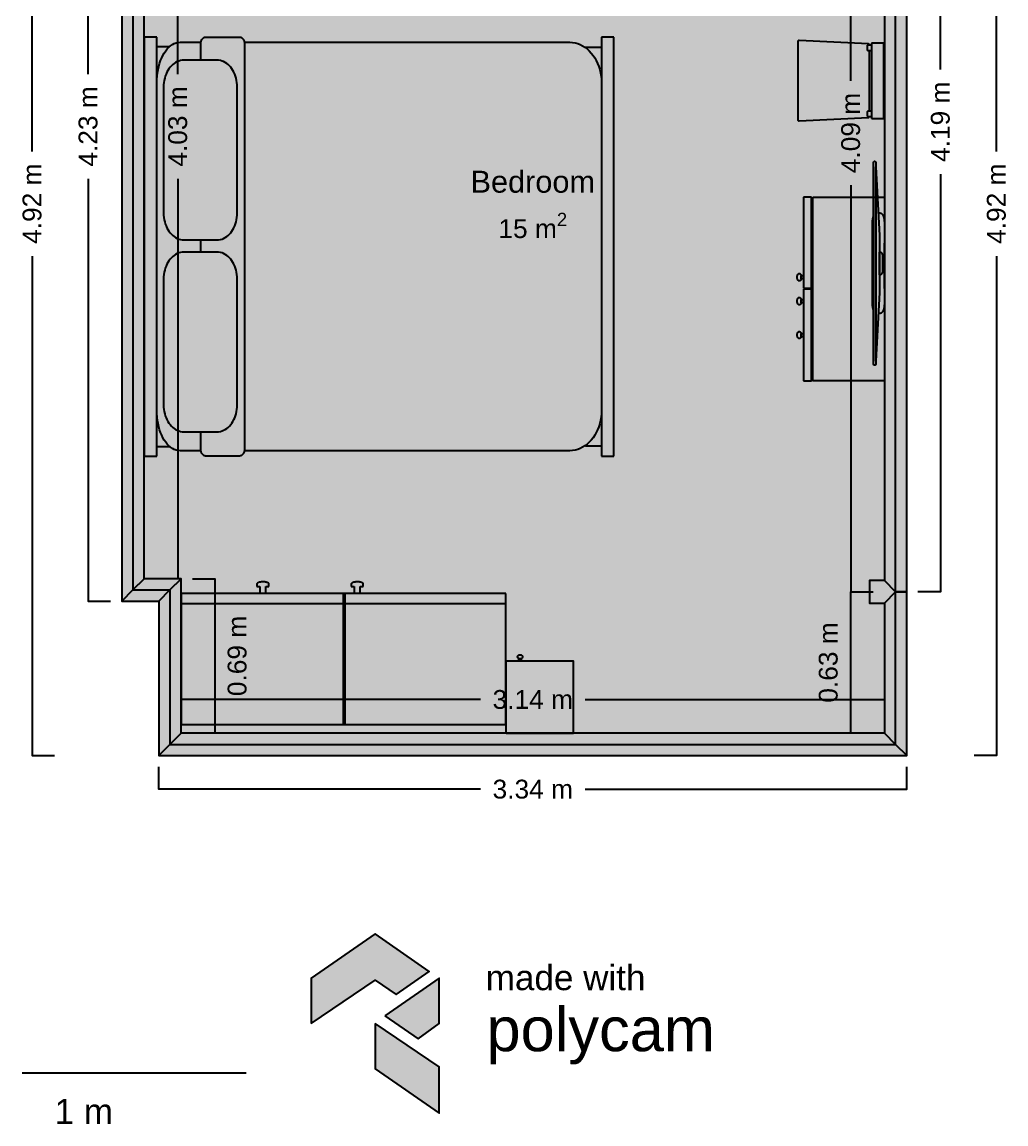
# Model space of a CAD drawing. Header units: metres. Extents: x -2.24 to 2.16, y -4.11 to 3.84.
# Drawn here: x -2.237 to 2.153, y -4.107 to 0.808 of the extents above; entities that cross this region are included whole.
import ezdxf

# ---------------------------------------------------------------- set-up
doc = ezdxf.new("R2010")
doc.units = ezdxf.units.M
doc.header["$MEASUREMENT"] = 0
for name, color, linetype in [('Poly-Appliances', 45, 'Continuous'), ('Poly-DimensionsExterior', 255, 'Continuous'), ('Poly-DimensionsInterior', 250, 'Continuous'), ('Poly-Fixtures', 45, 'Continuous'), ('Poly-Furniture', 45, 'Continuous'), ('Poly-Logo', 255, 'Continuous'), ('Poly-RoomAreas', 250, 'Continuous'), ('Poly-RoomLabels', 250, 'Continuous'), ('Poly-RoomsHatch', 161, 'Continuous'), ('Poly-Walls', 8, 'Continuous'), ('Poly-WallsHatch', 8, 'Continuous'), ('Scalebar', 255, 'Continuous')]:
    doc.layers.add(name, color=color, linetype=linetype)
doc.styles.get("Standard").update_dxf_attribs({"font": 'arial.ttf'})

msp = doc.modelspace()

# ---------------------------------------------------------------- hatches: boundary and pattern name
at = {"layer": 'Poly-Logo'}
h = msp.add_hatch(color=255, dxfattribs=at)
h.dxf.hatch_style = 1
h.paths.add_polyline_path([(-0.947693, -3.658977), (-0.947693, -3.658977), (-0.661979, -3.464875), (-0.568846, -3.529218), (-0.420464, -3.426269), (-0.661979, -3.258977), (-0.947693, -3.456296)])
h = msp.add_hatch(color=255, dxfattribs=at)
h.dxf.hatch_style = 1
h.paths.add_polyline_path([(-0.618306, -3.62466), (-0.469924, -3.727609), (-0.376265, -3.658977), (-0.376265, -3.456296)])
h = msp.add_hatch(color=255, dxfattribs=at)
h.dxf.hatch_style = 1
h.paths.add_polyline_path([(-0.661979, -3.658977), (-0.661979, -3.860585), (-0.376265, -4.058977), (-0.376265, -3.852006)])
at = {"layer": 'Poly-RoomsHatch'}
h = msp.add_hatch(color=161, dxfattribs=at)
h.dxf.hatch_style = 1
h.paths.add_polyline_path([(-1.742447, 2.409847), (-1.742447, -1.724916), (-1.577356, -1.724916), (-1.577356, -2.413977), (1.660155, -2.413977), (1.660155, -1.733229), (1.660155, 2.409847)])
at = {"layer": 'Poly-WallsHatch'}
h = msp.add_hatch(color=8, dxfattribs=at)
h.dxf.hatch_style = 1
h.paths.add_polyline_path([(-1.742447, -1.724916), (-1.692447, -1.674916), (-1.692447, 2.359847), (-1.742447, 2.409847), (-1.792447, 2.459847), (-1.792447, -1.774916)])
h = msp.add_hatch(color=8, dxfattribs=at)
h.dxf.hatch_style = 1
h.paths.add_polyline_path([(1.660155, 2.409847), (1.610155, 2.359847), (1.610155, -1.683229), (1.660155, -1.733229), (1.710155, -1.733229), (1.710155, 2.459847)])
h = msp.add_hatch(color=8, dxfattribs=at)
h.dxf.hatch_style = 1
h.paths.add_polyline_path([(-1.577356, -1.724916), (-1.527356, -1.674916), (-1.692447, -1.674916), (-1.742447, -1.724916), (-1.792447, -1.774916), (-1.627356, -1.774916)])
h = msp.add_hatch(color=8, dxfattribs=at)
h.dxf.hatch_style = 1
h.paths.add_polyline_path([(-1.577356, -2.413977), (-1.527356, -2.363977), (-1.527356, -1.674916), (-1.577356, -1.724916), (-1.627356, -1.774916), (-1.627356, -2.463977)])
h = msp.add_hatch(color=8, dxfattribs=at)
h.dxf.hatch_style = 1
h.paths.add_polyline_path([(1.660155, -1.733229), (1.610155, -1.683229), (1.543286, -1.683229), (1.543286, -1.733229), (1.543286, -1.783229), (1.610155, -1.783229)])
h = msp.add_hatch(color=8, dxfattribs=at)
h.dxf.hatch_style = 1
h.paths.add_polyline_path([(1.660155, -1.733229), (1.610155, -1.783229), (1.610155, -2.363977), (1.660155, -2.413977), (1.710155, -2.463977), (1.710155, -1.733229)])
h = msp.add_hatch(color=8, dxfattribs=at)
h.dxf.hatch_style = 1
h.paths.add_polyline_path([(1.660155, -2.413977), (1.610155, -2.363977), (-1.527356, -2.363977), (-1.577356, -2.413977), (-1.627356, -2.463977), (1.710155, -2.463977)])

# ---------------------------------------------------------------- linework, layer by layer
at = {"layer": 'Poly-Appliances', "color": 45}
for points in [[(1.561176, 0.177159), (1.561194, 0.17801), (1.561246, 0.178842), (1.561332, 0.179651), (1.561449, 0.180435), (1.561596, 0.18119), (1.561772, 0.181914), (1.561975, 0.182603), (1.562203, 0.183254), (1.562456, 0.183864), (1.562732, 0.184431), (1.563029, 0.184951), (1.563346, 0.185421), (1.563681, 0.185838), (1.564033, 0.1862), (1.564401, 0.186502), (1.564782, 0.186743), (1.565176, 0.186919), (1.565581, 0.187026), (1.565995, 0.187063)], [(1.561176, -0.712961), (1.561176, 0.177159)], [(1.565995, 0.187063), (1.56772, 0.187063)], [(1.56772, 0.187063), (1.568135, 0.187026), (1.568539, 0.186919), (1.568933, 0.186743), (1.569314, 0.186502), (1.569682, 0.1862), (1.570034, 0.185838), (1.570369, 0.185421), (1.570686, 0.184951), (1.570983, 0.184431), (1.571259, 0.183864), (1.571512, 0.183254), (1.571741, 0.182603), (1.571944, 0.181914), (1.57212, 0.18119), (1.572267, 0.180435), (1.572384, 0.179651), (1.572469, 0.178842), (1.572522, 0.17801), (1.572539, 0.177159)], [(1.572539, 0.177159), (1.572539, -0.712961)], [(1.572539, 0.177159), (1.572539, 0.177159)], [(1.57254, -0.704622), (1.57254, 0.162351)], [(1.57254, 0.162351), (1.588371, -0.14353)], [(1.583189, -0.043408), (1.590779, -0.043408)], [(1.590779, -0.043408), (1.592442, -0.043554), (1.594066, -0.043982), (1.595645, -0.044681), (1.597173, -0.04564), (1.598644, -0.046846), (1.600053, -0.048287), (1.601394, -0.049951), (1.602661, -0.051827), (1.603847, -0.053903), (1.604949, -0.056166), (1.605959, -0.058606), (1.606872, -0.061209), (1.607682, -0.063964), (1.608383, -0.06686), (1.60897, -0.069884), (1.609436, -0.073024), (1.609776, -0.076269), (1.609985, -0.079606), (1.610055, -0.083024)], [(1.557589, -0.083024), (1.557599, -0.081734), (1.557629, -0.080455), (1.557679, -0.079186), (1.557747, -0.077928), (1.557835, -0.076683), (1.557941, -0.07545), (1.558066, -0.074231), (1.558209, -0.073026), (1.558369, -0.071836), (1.558547, -0.07066), (1.558742, -0.069501), (1.558954, -0.068359), (1.559182, -0.067233), (1.559426, -0.066126), (1.559687, -0.065037), (1.559963, -0.063967), (1.560254, -0.062917), (1.56056, -0.061887), (1.560881, -0.060879)], [(1.557589, -0.451659), (1.557589, -0.083024)], [(1.610055, -0.083024), (1.610055, -0.451659)], [(1.588371, -0.14353), (1.588371, -0.398741)], [(1.588369, -0.319269), (1.588369, -0.217949)], [(1.588369, -0.217949), (1.59209, -0.217949)], [(1.59209, -0.217949), (1.592921, -0.218022), (1.593733, -0.218236), (1.594522, -0.218585), (1.595286, -0.219064), (1.596021, -0.219667), (1.596726, -0.220387), (1.597396, -0.22122), (1.59803, -0.222157), (1.598623, -0.223195), (1.599174, -0.224327), (1.599679, -0.225546), (1.600136, -0.226848), (1.600541, -0.228226), (1.600891, -0.229673), (1.601185, -0.231186), (1.601418, -0.232756), (1.601588, -0.234379), (1.601693, -0.236048), (1.601728, -0.237758)], [(1.605873, -0.232945), (1.601724, -0.232945)], [(1.601724, -0.232945), (1.601724, -0.30463)], [(1.601728, -0.237758), (1.601728, -0.299461)], [(1.605873, -0.30463), (1.605873, -0.232945)], [(1.59209, -0.319269), (1.588369, -0.319269)], [(1.601728, -0.299461), (1.601693, -0.301171), (1.601588, -0.30284), (1.601418, -0.304463), (1.601185, -0.306033), (1.600891, -0.307545), (1.600541, -0.308993), (1.600136, -0.310371), (1.599679, -0.311673), (1.599174, -0.312892), (1.598623, -0.314024), (1.59803, -0.315061), (1.597396, -0.315999), (1.596726, -0.316831), (1.596021, -0.317551), (1.595286, -0.318154), (1.594522, -0.318633), (1.593733, -0.318983), (1.592921, -0.319197), (1.59209, -0.319269)], [(1.59209, -0.319269), (1.59209, -0.319269)], [(1.601724, -0.30463), (1.605873, -0.30463)], [(1.605873, -0.30463), (1.605873, -0.30463)], [(1.588371, -0.398741), (1.57254, -0.704622)], [(1.561175, -0.474676), (1.560826, -0.47364), (1.560494, -0.47258), (1.560177, -0.471498), (1.559877, -0.470393), (1.559594, -0.469267), (1.559327, -0.46812), (1.559079, -0.466954), (1.558848, -0.465768), (1.558635, -0.464564), (1.558441, -0.463341), (1.558266, -0.462102), (1.55811, -0.460847), (1.557974, -0.459575), (1.557858, -0.458289), (1.557762, -0.456989), (1.557687, -0.455675), (1.557633, -0.454348), (1.5576, -0.453009), (1.557589, -0.451659)], [(1.590779, -0.491275), (1.583584, -0.491275)], [(1.610055, -0.451659), (1.609985, -0.455077), (1.609776, -0.458414), (1.609436, -0.461659), (1.60897, -0.464799), (1.608383, -0.467823), (1.607682, -0.470719), (1.606872, -0.473474), (1.605959, -0.476077), (1.604949, -0.478517), (1.603847, -0.48078), (1.602661, -0.482856), (1.601394, -0.484732), (1.600053, -0.486397), (1.598644, -0.487838), (1.597173, -0.489043), (1.595645, -0.490002), (1.594066, -0.490701), (1.592442, -0.49113), (1.590779, -0.491275)], [(1.565995, -0.722869), (1.565581, -0.722832), (1.565176, -0.722725), (1.564782, -0.722549), (1.564401, -0.722308), (1.564033, -0.722006), (1.563681, -0.721644), (1.563346, -0.721226), (1.563029, -0.720756), (1.562732, -0.720236), (1.562456, -0.719669), (1.562203, -0.719058), (1.561975, -0.718406), (1.561772, -0.717717), (1.561596, -0.716993), (1.561449, -0.716238), (1.561332, -0.715454), (1.561246, -0.714644), (1.561194, -0.713812), (1.561176, -0.712961)], [(1.56772, -0.722869), (1.565995, -0.722869)], [(1.572539, -0.712961), (1.572522, -0.713812), (1.572469, -0.714644), (1.572384, -0.715454), (1.572267, -0.716238), (1.57212, -0.716993), (1.571944, -0.717717), (1.571741, -0.718406), (1.571512, -0.719058), (1.571259, -0.719669), (1.570983, -0.720236), (1.570686, -0.720756), (1.570369, -0.721226), (1.570034, -0.721644), (1.569682, -0.722006), (1.569314, -0.722308), (1.568933, -0.722549), (1.568539, -0.722725), (1.568135, -0.722832), (1.56772, -0.722869)], [(1.57254, -0.704622), (1.57254, -0.704622)]]:
    msp.add_lwpolyline(points, dxfattribs=at)
at = {"layer": 'Poly-DimensionsExterior', "color": 255}
for points in [[(-2.192447, 0.231209), (-2.192447, 2.459847), (-2.092447, 2.459847)], [(-1.942447, 0.575739), (-1.942447, 2.459847), (-1.842447, 2.459847)], [(1.860155, 0.596583), (1.860155, 2.459847), (1.760155, 2.459847)], [(2.110155, 0.231209), (2.110155, 2.459847), (2.010155, 2.459847)], [(-1.942447, 0.109192), (-1.942447, -1.774916), (-1.842447, -1.774916)], [(1.860155, 0.130035), (1.860155, -1.733229), (1.760155, -1.733229)], [(-2.192447, -0.235339), (-2.192447, -2.463977), (-2.092447, -2.463977)], [(2.110155, -0.235339), (2.110155, -2.463977), (2.010155, -2.463977)], [(-0.191874, -2.613977), (-1.627356, -2.613977), (-1.627356, -2.513977)], [(0.274674, -2.613977), (1.710155, -2.613977), (1.710155, -2.513977)]]:
    msp.add_lwpolyline(points, dxfattribs=at)
at = {"layer": 'Poly-DimensionsInterior', "color": 250}
for points in [[(-1.542447, 0.575739), (-1.542447, 2.359847), (-1.642447, 2.359847)], [(1.460155, 0.546583), (1.460155, 2.359847), (1.560155, 2.359847)], [(-1.542447, 0.109192), (-1.542447, -1.674916), (-1.642447, -1.674916)], [(1.460155, 0.080035), (1.460155, -1.733229), (1.560155, -1.733229)], [(-1.477356, -1.674916), (-1.377356, -1.674916), (-1.377356, -2.363977), (-1.477356, -2.363977)], [(1.560155, -2.363977), (1.460155, -2.363977), (1.460155, -1.733229), (1.560155, -1.733229)], [(-0.191874, -2.213977), (-1.527356, -2.213977), (-1.527356, -2.313977)], [(0.274674, -2.213977), (1.610155, -2.213977), (1.610155, -2.313977)]]:
    msp.add_lwpolyline(points, dxfattribs=at)
at = {"layer": 'Poly-Fixtures', "color": 45}
for points in [[(1.249633, 0.027016), (1.249633, -0.379401)], [(1.284925, 0.027016), (1.249633, 0.027016)], [(1.249633, 0.027016), (1.249633, 0.027016)], [(1.284914, 0.024056), (1.291393, 0.024056)], [(1.284925, -0.379401), (1.284925, 0.027016)], [(1.291371, -0.380478), (1.291393, 0.027025)], [(1.291393, 0.027025), (1.610055, 0.027025)], [(1.291393, 0.027025), (1.291393, 0.027025)], [(1.610055, 0.027025), (1.610034, -0.380478)], [(1.221015, -0.329963), (1.221051, -0.328539), (1.221155, -0.327149), (1.221327, -0.325798), (1.221561, -0.32449), (1.221856, -0.323231), (1.222208, -0.322025), (1.222615, -0.320878), (1.223074, -0.319794), (1.223581, -0.318778), (1.224135, -0.317835), (1.224731, -0.31697), (1.225367, -0.316189), (1.22604, -0.315496), (1.226747, -0.314895), (1.227485, -0.314393), (1.228252, -0.313994), (1.229043, -0.313703), (1.229857, -0.313524), (1.230691, -0.313464)], [(1.230691, -0.346461), (1.229856, -0.346401), (1.229041, -0.346222), (1.228248, -0.345931), (1.227481, -0.345532), (1.226742, -0.34503), (1.226035, -0.344429), (1.225362, -0.343736), (1.224726, -0.342955), (1.22413, -0.34209), (1.223578, -0.341148), (1.223071, -0.340132), (1.222613, -0.339047), (1.222206, -0.3379), (1.221854, -0.336694), (1.22156, -0.335435), (1.221326, -0.334127), (1.221155, -0.332776), (1.221051, -0.331386), (1.221015, -0.329963)], [(1.230691, -0.313464), (1.230691, -0.313464)], [(1.230691, -0.313464), (1.231284, -0.313494), (1.231867, -0.313585), (1.23244, -0.313734), (1.233002, -0.313939), (1.233552, -0.314199), (1.234088, -0.314512), (1.234609, -0.314876), (1.235115, -0.315289), (1.235604, -0.31575), (1.236076, -0.316257), (1.236528, -0.316808), (1.236961, -0.317401), (1.237373, -0.318035), (1.237762, -0.318708), (1.238129, -0.319418), (1.238471, -0.320163), (1.238788, -0.320941), (1.239078, -0.321751), (1.239341, -0.322591)], [(1.239212, -0.337767), (1.238941, -0.33857), (1.238646, -0.339344), (1.238326, -0.340087), (1.237982, -0.340798), (1.237617, -0.341474), (1.23723, -0.342115), (1.236822, -0.342719), (1.236396, -0.343284), (1.23595, -0.343808), (1.235487, -0.34429), (1.235008, -0.344729), (1.234513, -0.345121), (1.234003, -0.345467), (1.23348, -0.345764), (1.232943, -0.346011), (1.232396, -0.346205), (1.231837, -0.346346), (1.231268, -0.346432), (1.230691, -0.346461)], [(1.239341, -0.322591), (1.239433, -0.322943), (1.239504, -0.3233), (1.239554, -0.323661), (1.239586, -0.324027), (1.239601, -0.324397), (1.239603, -0.324771), (1.239592, -0.325149), (1.239571, -0.325531), (1.239541, -0.325917), (1.239505, -0.326307), (1.239464, -0.3267), (1.239421, -0.327097), (1.239377, -0.327497), (1.239335, -0.327901), (1.239296, -0.328307), (1.239262, -0.328717), (1.239235, -0.329129), (1.239218, -0.329545), (1.239212, -0.329963)], [(1.239212, -0.329963), (1.239218, -0.330407), (1.239234, -0.330849), (1.239258, -0.331287), (1.239289, -0.331722), (1.239324, -0.332154), (1.239362, -0.332583), (1.239401, -0.333007), (1.239438, -0.333428), (1.239472, -0.333845), (1.239501, -0.334258), (1.239523, -0.334667), (1.239535, -0.335071), (1.239537, -0.335471), (1.239526, -0.335866), (1.239501, -0.336256), (1.239458, -0.336642), (1.239397, -0.337022), (1.239316, -0.337397), (1.239212, -0.337767)], [(1.239222, -0.329963), (1.239229, -0.329546), (1.239246, -0.329132), (1.239273, -0.32872), (1.239306, -0.328312), (1.239345, -0.327906), (1.239388, -0.327503), (1.239432, -0.327103), (1.239475, -0.326707), (1.239515, -0.326313), (1.239552, -0.325924), (1.239581, -0.325537), (1.239603, -0.325155), (1.239613, -0.324776), (1.239612, -0.324402), (1.239596, -0.324031), (1.239564, -0.323665), (1.239514, -0.323302), (1.239444, -0.322945), (1.239352, -0.322591)], [(1.239222, -0.337767), (1.239326, -0.337397), (1.239408, -0.337022), (1.239469, -0.336641), (1.239511, -0.336255), (1.239537, -0.335865), (1.239548, -0.335469), (1.239546, -0.335069), (1.239533, -0.334664), (1.239511, -0.334255), (1.239482, -0.333842), (1.239448, -0.333425), (1.239411, -0.333004), (1.239373, -0.332579), (1.239335, -0.332151), (1.239299, -0.331719), (1.239269, -0.331284), (1.239244, -0.330847), (1.239228, -0.330406), (1.239222, -0.329963)], [(1.249633, -0.337767), (1.239222, -0.337767)], [(1.239352, -0.322591), (1.249633, -0.322591)], [(1.239352, -0.322591), (1.239352, -0.322591)], [(1.249633, -0.322591), (1.249633, -0.337767)], [(1.249633, -0.379401), (1.284925, -0.379401)], [(1.249633, -0.383022), (1.249633, -0.792)], [(1.284925, -0.383022), (1.249633, -0.383022)], [(1.249633, -0.383022), (1.249633, -0.383022)], [(1.284914, -0.376855), (1.291393, -0.376855)], [(1.284914, -0.386008), (1.291393, -0.386008)], [(1.284925, -0.792), (1.284925, -0.383022)], [(1.291393, -0.380478), (1.291371, -0.380478)], [(1.291393, -0.792), (1.291393, -0.380478)], [(1.610034, -0.380478), (1.610055, -0.380478)], [(1.610055, -0.380478), (1.610055, -0.792)], [(1.221015, -0.436752), (1.221051, -0.435329), (1.221155, -0.433939), (1.221327, -0.432588), (1.221561, -0.43128), (1.221856, -0.430021), (1.222208, -0.428815), (1.222615, -0.427667), (1.223074, -0.426583), (1.223581, -0.425567), (1.224135, -0.424624), (1.224731, -0.42376), (1.225367, -0.422978), (1.22604, -0.422285), (1.226747, -0.421685), (1.227485, -0.421183), (1.228252, -0.420783), (1.229043, -0.420492), (1.229857, -0.420314), (1.230691, -0.420253)], [(1.230691, -0.453251), (1.229856, -0.45319), (1.229041, -0.453012), (1.228248, -0.45272), (1.227481, -0.452321), (1.226742, -0.451819), (1.226035, -0.451219), (1.225362, -0.450525), (1.224726, -0.449744), (1.22413, -0.44888), (1.223578, -0.447937), (1.223071, -0.446921), (1.222613, -0.445837), (1.222206, -0.444689), (1.221854, -0.443483), (1.22156, -0.442224), (1.221326, -0.440916), (1.221155, -0.439565), (1.221051, -0.438175), (1.221015, -0.436752)], [(1.230691, -0.420253), (1.230691, -0.420253)], [(1.230691, -0.420253), (1.231284, -0.420284), (1.231867, -0.420374), (1.23244, -0.420523), (1.233002, -0.420728), (1.233552, -0.420988), (1.234088, -0.421301), (1.234609, -0.421665), (1.235115, -0.422078), (1.235604, -0.422539), (1.236076, -0.423046), (1.236528, -0.423597), (1.236961, -0.424191), (1.237373, -0.424824), (1.237762, -0.425497), (1.238129, -0.426207), (1.238471, -0.426952), (1.238788, -0.42773), (1.239078, -0.428541), (1.239341, -0.429381)], [(1.239341, -0.429381), (1.239433, -0.429733), (1.239504, -0.430089), (1.239554, -0.430451), (1.239586, -0.430816), (1.239601, -0.431186), (1.239603, -0.43156), (1.239592, -0.431938), (1.239571, -0.43232), (1.239541, -0.432706), (1.239505, -0.433096), (1.239464, -0.43349), (1.239421, -0.433886), (1.239377, -0.434287), (1.239335, -0.43469), (1.239296, -0.435097), (1.239262, -0.435506), (1.239235, -0.435919), (1.239218, -0.436334), (1.239212, -0.436752)], [(1.239212, -0.436752), (1.239218, -0.437196), (1.239234, -0.437638), (1.239258, -0.438077), (1.239289, -0.438512), (1.239324, -0.438944), (1.239362, -0.439372), (1.239401, -0.439797), (1.239438, -0.440218), (1.239472, -0.440635), (1.239501, -0.441047), (1.239523, -0.441456), (1.239535, -0.44186), (1.239537, -0.44226), (1.239526, -0.442655), (1.239501, -0.443046), (1.239458, -0.443431), (1.239397, -0.443811), (1.239316, -0.444186), (1.239212, -0.444556)], [(1.239222, -0.436752), (1.239229, -0.436335), (1.239246, -0.435921), (1.239273, -0.43551), (1.239306, -0.435101), (1.239345, -0.434695), (1.239388, -0.434292), (1.239432, -0.433892), (1.239475, -0.433496), (1.239515, -0.433103), (1.239552, -0.432713), (1.239581, -0.432327), (1.239603, -0.431944), (1.239613, -0.431566), (1.239612, -0.431191), (1.239596, -0.43082), (1.239564, -0.430454), (1.239514, -0.430092), (1.239444, -0.429734), (1.239352, -0.429381)], [(1.239222, -0.444556), (1.239326, -0.444186), (1.239408, -0.443811), (1.239469, -0.44343), (1.239511, -0.443045), (1.239537, -0.442654), (1.239548, -0.442258), (1.239546, -0.441858), (1.239533, -0.441454), (1.239511, -0.441045), (1.239482, -0.440631), (1.239448, -0.440214), (1.239411, -0.439793), (1.239373, -0.439368), (1.239335, -0.43894), (1.239299, -0.438509), (1.239269, -0.438074), (1.239244, -0.437636), (1.239228, -0.437195), (1.239222, -0.436752)], [(1.239352, -0.429381), (1.249633, -0.429381)], [(1.239352, -0.429381), (1.239352, -0.429381)], [(1.249633, -0.429381), (1.249633, -0.444556)], [(1.239212, -0.444556), (1.238941, -0.445359), (1.238646, -0.446133), (1.238326, -0.446876), (1.237982, -0.447587), (1.237617, -0.448263), (1.23723, -0.448904), (1.236822, -0.449508), (1.236396, -0.450073), (1.23595, -0.450597), (1.235487, -0.451079), (1.235008, -0.451518), (1.234513, -0.45191), (1.234003, -0.452256), (1.23348, -0.452553), (1.232943, -0.4528), (1.232396, -0.452995), (1.231837, -0.453136), (1.231268, -0.453222), (1.230691, -0.453251)], [(1.249633, -0.444556), (1.239222, -0.444556)], [(1.221015, -0.587872), (1.221051, -0.586542), (1.221155, -0.585244), (1.221327, -0.583982), (1.221561, -0.582761), (1.221856, -0.581584), (1.222208, -0.580458), (1.222615, -0.579386), (1.223074, -0.578373), (1.223581, -0.577424), (1.224135, -0.576543), (1.224731, -0.575735), (1.225367, -0.575005), (1.22604, -0.574358), (1.226747, -0.573797), (1.227485, -0.573327), (1.228252, -0.572954), (1.229043, -0.572682), (1.229857, -0.572515), (1.230691, -0.572459)], [(1.230691, -0.603285), (1.229856, -0.603228), (1.229041, -0.603062), (1.228248, -0.602789), (1.227481, -0.602416), (1.226742, -0.601947), (1.226035, -0.601386), (1.225362, -0.600738), (1.224726, -0.600008), (1.22413, -0.5992), (1.223578, -0.59832), (1.223071, -0.59737), (1.222613, -0.596357), (1.222206, -0.595285), (1.221854, -0.594159), (1.22156, -0.592982), (1.221326, -0.591761), (1.221155, -0.590499), (1.221051, -0.589201), (1.221015, -0.587872)], [(1.230691, -0.572459), (1.230691, -0.572459)], [(1.230691, -0.572459), (1.231284, -0.572487), (1.231867, -0.572572), (1.23244, -0.572711), (1.233002, -0.572903), (1.233552, -0.573145), (1.234088, -0.573437), (1.234609, -0.573777), (1.235115, -0.574164), (1.235604, -0.574594), (1.236076, -0.575067), (1.236528, -0.575582), (1.236961, -0.576136), (1.237373, -0.576728), (1.237762, -0.577356), (1.238129, -0.578019), (1.238471, -0.578715), (1.238788, -0.579442), (1.239078, -0.580199), (1.239341, -0.580983)], [(1.239341, -0.580983), (1.239433, -0.581313), (1.239504, -0.581646), (1.239554, -0.581984), (1.239586, -0.582326), (1.239601, -0.582672), (1.239603, -0.583022), (1.239592, -0.583375), (1.239571, -0.583733), (1.239541, -0.584094), (1.239505, -0.584458), (1.239464, -0.584825), (1.239421, -0.585196), (1.239377, -0.58557), (1.239335, -0.585947), (1.239296, -0.586327), (1.239262, -0.586709), (1.239235, -0.587094), (1.239218, -0.587482), (1.239212, -0.587872)], [(1.239212, -0.587872), (1.239218, -0.588287), (1.239234, -0.5887), (1.239258, -0.589109), (1.239289, -0.589516), (1.239324, -0.58992), (1.239362, -0.59032), (1.239401, -0.590718), (1.239438, -0.591111), (1.239472, -0.591501), (1.239501, -0.591887), (1.239523, -0.592269), (1.239535, -0.592647), (1.239537, -0.593021), (1.239526, -0.593391), (1.239501, -0.593755), (1.239458, -0.594116), (1.239397, -0.594471), (1.239316, -0.594822), (1.239212, -0.595167)], [(1.239222, -0.587863), (1.239229, -0.587473), (1.239246, -0.587086), (1.239273, -0.586701), (1.239306, -0.586319), (1.239345, -0.58594), (1.239388, -0.585563), (1.239432, -0.58519), (1.239475, -0.584819), (1.239515, -0.584452), (1.239552, -0.584088), (1.239581, -0.583728), (1.239603, -0.583371), (1.239613, -0.583017), (1.239612, -0.582667), (1.239596, -0.582321), (1.239564, -0.581978), (1.239514, -0.58164), (1.239444, -0.581306), (1.239352, -0.580975)], [(1.239222, -0.595158), (1.239326, -0.594813), (1.239408, -0.594462), (1.239469, -0.594107), (1.239511, -0.593746), (1.239537, -0.593381), (1.239548, -0.593012), (1.239546, -0.592638), (1.239533, -0.59226), (1.239511, -0.591878), (1.239482, -0.591492), (1.239448, -0.591102), (1.239411, -0.590709), (1.239373, -0.590312), (1.239335, -0.589911), (1.239299, -0.589508), (1.239269, -0.589101), (1.239244, -0.588691), (1.239228, -0.588279), (1.239222, -0.587863)], [(1.239352, -0.580975), (1.239352, -0.580983)], [(1.239352, -0.580983), (1.249633, -0.580983)], [(1.239352, -0.580983), (1.239352, -0.580983)], [(1.249633, -0.580983), (1.249633, -0.595158)], [(1.239212, -0.595167), (1.238941, -0.595917), (1.238646, -0.59664), (1.238326, -0.597334), (1.237982, -0.597998), (1.237617, -0.59863), (1.23723, -0.599229), (1.236822, -0.599792), (1.236396, -0.60032), (1.23595, -0.600809), (1.235487, -0.601259), (1.235008, -0.601668), (1.234513, -0.602035), (1.234003, -0.602357), (1.23348, -0.602634), (1.232943, -0.602865), (1.232396, -0.603046), (1.231837, -0.603178), (1.231268, -0.603258), (1.230691, -0.603285)], [(1.249633, -0.595158), (1.239222, -0.595158)], [(1.249633, -0.792), (1.284925, -0.792)], [(1.284914, -0.789439), (1.291393, -0.789439)], [(1.610055, -0.792), (1.291393, -0.792)], [(-1.16357, -1.688948), (-1.166861, -1.689015), (-1.169869, -1.689204), (-1.172607, -1.689503), (-1.175087, -1.689895), (-1.17732, -1.690367), (-1.179318, -1.690905), (-1.181094, -1.691493), (-1.182659, -1.692117), (-1.184025, -1.692763), (-1.185204, -1.693416), (-1.186209, -1.694062), (-1.18705, -1.694687), (-1.187741, -1.695275), (-1.188292, -1.695812), (-1.188717, -1.696284), (-1.189026, -1.696677), (-1.189232, -1.696975), (-1.189347, -1.697165), (-1.189383, -1.697231)], [(-1.189383, -1.697231), (-1.189383, -1.70915)], [(-1.189383, -1.70915), (-1.176159, -1.70915)], [(-1.176159, -1.70915), (-1.176159, -1.740775)], [(-1.136049, -1.696203), (-1.136098, -1.696144), (-1.136252, -1.695978), (-1.13652, -1.695717), (-1.13691, -1.695373), (-1.137432, -1.69496), (-1.138094, -1.694489), (-1.138906, -1.693974), (-1.139876, -1.693427), (-1.141014, -1.692862), (-1.142328, -1.692289), (-1.143827, -1.691724), (-1.145521, -1.691177), (-1.147418, -1.690662), (-1.149527, -1.690191), (-1.151857, -1.689778), (-1.154418, -1.689434), (-1.157217, -1.689173), (-1.160265, -1.689007), (-1.16357, -1.688948)], [(-1.149711, -1.740794), (-1.149711, -1.709169)], [(-1.149711, -1.709169), (-1.136049, -1.709169)], [(-1.136049, -1.709169), (-1.136049, -1.696203)], [(-0.7424, -1.688948), (-0.745691, -1.689015), (-0.748699, -1.689204), (-0.751437, -1.689503), (-0.753917, -1.689895), (-0.75615, -1.690367), (-0.758148, -1.690905), (-0.759924, -1.691493), (-0.761489, -1.692117), (-0.762855, -1.692763), (-0.764034, -1.693416), (-0.765039, -1.694062), (-0.76588, -1.694687), (-0.766571, -1.695275), (-0.767122, -1.695812), (-0.767547, -1.696284), (-0.767856, -1.696677), (-0.768062, -1.696975), (-0.768177, -1.697165), (-0.768213, -1.697231)], [(-0.768213, -1.697231), (-0.768213, -1.70915)], [(-0.768213, -1.70915), (-0.754989, -1.70915)], [(-0.754989, -1.70915), (-0.754989, -1.740775)], [(-0.714879, -1.696203), (-0.714928, -1.696144), (-0.715082, -1.695978), (-0.71535, -1.695717), (-0.71574, -1.695373), (-0.716262, -1.69496), (-0.716924, -1.694489), (-0.717736, -1.693974), (-0.718706, -1.693427), (-0.719844, -1.692862), (-0.721158, -1.692289), (-0.722657, -1.691724), (-0.724351, -1.691177), (-0.726248, -1.690662), (-0.728357, -1.690191), (-0.730687, -1.689778), (-0.733248, -1.689434), (-0.736047, -1.689173), (-0.739095, -1.689007), (-0.7424, -1.688948)], [(-0.728541, -1.740794), (-0.728541, -1.709169)], [(-0.728541, -1.709169), (-0.714879, -1.709169)], [(-0.714879, -1.709169), (-0.714879, -1.696203)], [(-0.078212, -1.740794), (-1.527355, -1.740794)], [(-1.527355, -1.740794), (-1.527355, -2.325714)], [(-0.802776, -2.325714), (-0.802776, -1.740794)], [(-0.795386, -2.325714), (-0.795386, -1.740794)], [(-0.078212, -2.325714), (-0.078212, -1.740794)], [(-0.078212, -1.78746), (-1.527355, -1.78746)], [(-0.026115, -2.023336), (-0.026076, -2.022502), (-0.025959, -2.021688), (-0.025769, -2.020896), (-0.025509, -2.02013), (-0.025182, -2.019392), (-0.02479, -2.018685), (-0.024338, -2.018013), (-0.023828, -2.017377), (-0.023264, -2.016781), (-0.022649, -2.016229), (-0.021987, -2.015722), (-0.021279, -2.015263), (-0.020531, -2.014857), (-0.019744, -2.014505), (-0.018922, -2.01421), (-0.018069, -2.013976), (-0.017187, -2.013805), (-0.01628, -2.013701), (-0.015351, -2.013665)], [(-0.015351, -2.013665), (-0.014422, -2.013701), (-0.013515, -2.013805), (-0.012633, -2.013976), (-0.01178, -2.01421), (-0.010959, -2.014505), (-0.010172, -2.014857), (-0.009424, -2.015263), (-0.008717, -2.015722), (-0.008054, -2.016229), (-0.007439, -2.016781), (-0.006876, -2.017377), (-0.006366, -2.018013), (-0.005914, -2.018685), (-0.005523, -2.019392), (-0.005196, -2.02013), (-0.004935, -2.020896), (-0.004746, -2.021688), (-0.004629, -2.022502), (-0.00459, -2.023336)], [(-0.076712, -2.042253), (-0.076833, -2.042261), (-0.076951, -2.042286), (-0.077066, -2.042326), (-0.077177, -2.042381), (-0.077283, -2.04245), (-0.077386, -2.042533), (-0.077483, -2.042628), (-0.077575, -2.042736), (-0.077661, -2.042855), (-0.077741, -2.042985), (-0.077815, -2.043125), (-0.077881, -2.043274), (-0.07794, -2.043432), (-0.077991, -2.043598), (-0.078033, -2.043772), (-0.078067, -2.043952), (-0.078092, -2.044138), (-0.078107, -2.044329), (-0.078112, -2.044525)], [(-0.078112, -2.044525), (-0.078112, -2.361704)], [(0.222275, -2.042253), (-0.076712, -2.042253)], [(-0.020444, -2.03185), (-0.020968, -2.031579), (-0.021473, -2.031283), (-0.021958, -2.030963), (-0.022421, -2.03062), (-0.022862, -2.030255), (-0.023281, -2.029868), (-0.023674, -2.029461), (-0.024043, -2.029034), (-0.024385, -2.028589), (-0.024699, -2.028127), (-0.024985, -2.027648), (-0.025241, -2.027153), (-0.025467, -2.026644), (-0.02566, -2.026121), (-0.025821, -2.025586), (-0.025948, -2.025039), (-0.02604, -2.024481), (-0.026096, -2.023913), (-0.026115, -2.023336)], [(-0.015494, -2.032243), (-0.015782, -2.032245), (-0.016067, -2.032252), (-0.016348, -2.032263), (-0.016625, -2.032275), (-0.016899, -2.032288), (-0.017169, -2.032301), (-0.017436, -2.032312), (-0.017699, -2.032319), (-0.01796, -2.032323), (-0.018219, -2.032321), (-0.018474, -2.032312), (-0.018727, -2.032296), (-0.018978, -2.03227), (-0.019227, -2.032233), (-0.019474, -2.032185), (-0.019719, -2.032124), (-0.019962, -2.032048), (-0.020204, -2.031957), (-0.020444, -2.03185)], [(-0.020438, -2.042253), (-0.020438, -2.031855)], [(-0.020438, -2.031855), (-0.020198, -2.031963), (-0.019956, -2.032054), (-0.019713, -2.032129), (-0.019468, -2.03219), (-0.019222, -2.032238), (-0.018973, -2.032275), (-0.018722, -2.032301), (-0.018469, -2.032318), (-0.018213, -2.032326), (-0.017955, -2.032328), (-0.017694, -2.032325), (-0.01743, -2.032317), (-0.017163, -2.032306), (-0.016892, -2.032294), (-0.016619, -2.03228), (-0.016341, -2.032268), (-0.01606, -2.032258), (-0.015776, -2.032251), (-0.015487, -2.032248)], [(-0.010539, -2.042253), (-0.020438, -2.042253)], [(-0.010543, -2.031984), (-0.010774, -2.03208), (-0.01101, -2.032158), (-0.011251, -2.032222), (-0.011497, -2.032272), (-0.011746, -2.03231), (-0.012, -2.032337), (-0.012257, -2.032353), (-0.012517, -2.032361), (-0.01278, -2.032362), (-0.013046, -2.032356), (-0.013313, -2.032346), (-0.013583, -2.032332), (-0.013854, -2.032316), (-0.014126, -2.032299), (-0.014399, -2.032282), (-0.014673, -2.032267), (-0.014947, -2.032254), (-0.01522, -2.032246), (-0.015494, -2.032243)], [(-0.015487, -2.032248), (-0.015214, -2.032251), (-0.01494, -2.032259), (-0.014666, -2.032272), (-0.014392, -2.032287), (-0.014119, -2.032303), (-0.013847, -2.03232), (-0.013576, -2.032336), (-0.013307, -2.03235), (-0.013039, -2.03236), (-0.012773, -2.032365), (-0.012511, -2.032364), (-0.01225, -2.032356), (-0.011993, -2.03234), (-0.01174, -2.032313), (-0.01149, -2.032276), (-0.011245, -2.032226), (-0.011004, -2.032162), (-0.010767, -2.032084), (-0.010536, -2.03199)], [(-0.004587, -2.023341), (-0.004607, -2.023934), (-0.004666, -2.024517), (-0.004763, -2.02509), (-0.004897, -2.025652), (-0.005066, -2.026201), (-0.00527, -2.026736), (-0.005508, -2.027257), (-0.005777, -2.027763), (-0.006078, -2.028251), (-0.006409, -2.028722), (-0.006768, -2.029174), (-0.007155, -2.029606), (-0.007569, -2.030017), (-0.008008, -2.030406), (-0.008471, -2.030772), (-0.008957, -2.031114), (-0.009465, -2.031431), (-0.009994, -2.031721), (-0.010543, -2.031984)], [(-0.010536, -2.03199), (-0.010539, -2.042253)], [(-0.010536, -2.03199), (-0.010536, -2.03199)], [(-0.00459, -2.023336), (-0.004587, -2.023341)], [(-0.004587, -2.023341), (-0.004587, -2.023341)], [(0.222275, -2.042253), (0.222275, -2.042253)], [(0.223675, -2.044525), (0.22367, -2.044329), (0.223655, -2.044138), (0.22363, -2.043952), (0.223596, -2.043772), (0.223554, -2.043598), (0.223503, -2.043432), (0.223444, -2.043274), (0.223378, -2.043125), (0.223304, -2.042985), (0.223224, -2.042855), (0.223138, -2.042736), (0.223046, -2.042628), (0.222949, -2.042533), (0.222846, -2.04245), (0.222739, -2.042381), (0.222628, -2.042326), (0.222514, -2.042286), (0.222396, -2.042261), (0.222275, -2.042253)], [(0.223675, -2.361704), (0.223675, -2.044525)], [(-1.527355, -2.325714), (-0.078212, -2.325714)], [(-1.527355, -2.325714), (-1.527355, -2.325714)], [(-0.078112, -2.361704), (-0.078107, -2.3619), (-0.078092, -2.362092), (-0.078067, -2.362278), (-0.078033, -2.362458), (-0.077991, -2.362631), (-0.07794, -2.362797), (-0.077881, -2.362955), (-0.077815, -2.363105), (-0.077741, -2.363245), (-0.077661, -2.363375), (-0.077575, -2.363494), (-0.077483, -2.363601), (-0.077386, -2.363697), (-0.077283, -2.363779), (-0.077177, -2.363848), (-0.077066, -2.363903), (-0.076951, -2.363944), (-0.076833, -2.363968), (-0.076712, -2.363976)], [(-0.076712, -2.363976), (0.222275, -2.363976)], [(0.222275, -2.363976), (0.222396, -2.363968), (0.222514, -2.363944), (0.222628, -2.363903), (0.222739, -2.363848), (0.222846, -2.363779), (0.222949, -2.363697), (0.223046, -2.363601), (0.223138, -2.363494), (0.223224, -2.363375), (0.223304, -2.363245), (0.223378, -2.363105), (0.223444, -2.362955), (0.223503, -2.362797), (0.223554, -2.362631), (0.223596, -2.362458), (0.22363, -2.362278), (0.223655, -2.362092), (0.22367, -2.3619), (0.223675, -2.361704)]]:
    msp.add_lwpolyline(points, dxfattribs=at)
at = {"layer": 'Poly-Furniture', "color": 45}
for points in [[(-1.692347, 0.741442), (-1.692347, -1.127719)], [(-1.63623, 0.741442), (-1.692347, 0.741442)], [(-1.692347, 0.741442), (-1.692347, 0.741442)], [(-1.63623, -1.127719), (-1.63623, 0.741442)], [(-1.440058, 0.711182), (-1.439975, 0.713788), (-1.439729, 0.716333), (-1.439327, 0.718808), (-1.438777, 0.721203), (-1.438085, 0.72351), (-1.437258, 0.725718), (-1.436303, 0.727821), (-1.435226, 0.729807), (-1.434035, 0.731668), (-1.432736, 0.733395), (-1.431336, 0.734979), (-1.429842, 0.736411), (-1.428261, 0.737681), (-1.4266, 0.738781), (-1.424865, 0.739701), (-1.423063, 0.740432), (-1.421202, 0.740966), (-1.419288, 0.741293), (-1.417328, 0.741404)], [(-1.417328, 0.741404), (-1.267569, 0.741404)], [(-1.267569, 0.741404), (-1.265609, 0.741293), (-1.263695, 0.740966), (-1.261834, 0.740432), (-1.260033, 0.739701), (-1.258298, 0.738781), (-1.256637, 0.737681), (-1.255056, 0.736411), (-1.253563, 0.734979), (-1.252163, 0.733395), (-1.250864, 0.731668), (-1.249673, 0.729807), (-1.248596, 0.727821), (-1.247641, 0.725718), (-1.246814, 0.72351), (-1.246122, 0.721203), (-1.245572, 0.718808), (-1.24517, 0.716333), (-1.244924, 0.713788), (-1.244841, 0.711182)], [(0.347989, 0.741442), (0.347989, -1.127719)], [(0.402742, 0.741442), (0.347989, 0.741442)], [(0.347989, 0.741442), (0.347989, 0.741442)], [(0.402742, -1.127719), (0.402742, 0.741442)], [(-1.636251, 0.699427), (-1.578202, 0.699427)], [(-1.636234, 0.536655), (-1.635853, 0.552302), (-1.63473, 0.567579), (-1.632897, 0.582432), (-1.630384, 0.596806), (-1.627223, 0.610647), (-1.623445, 0.623901), (-1.619081, 0.636512), (-1.614162, 0.648428), (-1.60872, 0.659592), (-1.602785, 0.669952), (-1.59639, 0.679452), (-1.589564, 0.688038), (-1.58234, 0.695656), (-1.574748, 0.702252), (-1.566819, 0.70777), (-1.558585, 0.712156), (-1.550077, 0.715357), (-1.541327, 0.717317), (-1.532364, 0.717983)], [(-1.532364, 0.717983), (-1.440062, 0.717983)], [(-1.440058, 0.642158), (-1.440058, 0.711182)], [(-1.244847, 0.717983), (0.206156, 0.717983)], [(-1.244841, 0.711182), (-1.244841, -1.097498)], [(0.206156, 0.717983), (0.218392, 0.717317), (0.23034, 0.715357), (0.241956, 0.712156), (0.253198, 0.70777), (0.264024, 0.702252), (0.27439, 0.695656), (0.284255, 0.688038), (0.293574, 0.679452), (0.302307, 0.669952), (0.310411, 0.659592), (0.317842, 0.648428), (0.324558, 0.636512), (0.330517, 0.623901), (0.335676, 0.610647), (0.339993, 0.596806), (0.343424, 0.582432), (0.345928, 0.567579), (0.347462, 0.552302), (0.347982, 0.536655)], [(0.27712, 0.695617), (0.347989, 0.695617)], [(1.230376, 0.726525), (1.229807, 0.726497), (1.22925, 0.726417), (1.228708, 0.726285), (1.228184, 0.726105), (1.227678, 0.725878), (1.227194, 0.725607), (1.226733, 0.725294), (1.226297, 0.724941), (1.225888, 0.724551), (1.225509, 0.724126), (1.225161, 0.723668), (1.224847, 0.723179), (1.224567, 0.722662), (1.224326, 0.722119), (1.224123, 0.721553), (1.223962, 0.720965), (1.223845, 0.720358), (1.223773, 0.719734), (1.223748, 0.719095)], [(1.223748, 0.719095), (1.223748, 0.37449)], [(1.539203, 0.71044), (1.230376, 0.726525)], [(1.537917, 0.705247), (1.537474, 0.705226), (1.537041, 0.705163), (1.53662, 0.705061), (1.536212, 0.704921), (1.53582, 0.704744), (1.535443, 0.704533), (1.535085, 0.70429), (1.534746, 0.704016), (1.534428, 0.703713), (1.534133, 0.703382), (1.533863, 0.703026), (1.533618, 0.702646), (1.533401, 0.702244), (1.533213, 0.701822), (1.533056, 0.701382), (1.53293, 0.700925), (1.532839, 0.700453), (1.532783, 0.699967), (1.532764, 0.699471)], [(1.532764, 0.699471), (1.532764, 0.687396)], [(1.55234, 0.705247), (1.537917, 0.705247)], [(1.542328, 0.706942), (1.542331, 0.706969), (1.542337, 0.707045), (1.542341, 0.707165), (1.542341, 0.707323), (1.542333, 0.707514), (1.542312, 0.707731), (1.542275, 0.70797), (1.542219, 0.708225), (1.542138, 0.708489), (1.542031, 0.708758), (1.541892, 0.709025), (1.541718, 0.709286), (1.541505, 0.709534), (1.54125, 0.709763), (1.540949, 0.709969), (1.540597, 0.710145), (1.540191, 0.710286), (1.539728, 0.710386), (1.539203, 0.71044)], [(1.542328, 0.706286), (1.542328, 0.706942)], [(1.556613, 0.714662), (1.556306, 0.714647), (1.556007, 0.714604), (1.555717, 0.714534), (1.555435, 0.714437), (1.555164, 0.714316), (1.554905, 0.714172), (1.554658, 0.714005), (1.554425, 0.713816), (1.554206, 0.713608), (1.554004, 0.71338), (1.553818, 0.713135), (1.55365, 0.712874), (1.5535, 0.712597), (1.553371, 0.712306), (1.553263, 0.712003), (1.553177, 0.711687), (1.553115, 0.711362), (1.553076, 0.711026), (1.553063, 0.710683)], [(1.553063, 0.710683), (1.553063, 0.381925)], [(1.604503, 0.714662), (1.556613, 0.714662)], [(1.608052, 0.710683), (1.608039, 0.711026), (1.608001, 0.711362), (1.607938, 0.711687), (1.607852, 0.712003), (1.607744, 0.712306), (1.607615, 0.712597), (1.607466, 0.712874), (1.607298, 0.713135), (1.607112, 0.71338), (1.606909, 0.713608), (1.606691, 0.713816), (1.606458, 0.714005), (1.606211, 0.714172), (1.605951, 0.714316), (1.60568, 0.714437), (1.605399, 0.714534), (1.605108, 0.714604), (1.604809, 0.714647), (1.604503, 0.714662)], [(1.608052, 0.381925), (1.608052, 0.710683)], [(1.532764, 0.687396), (1.532783, 0.686899), (1.532839, 0.686414), (1.53293, 0.685942), (1.533056, 0.685484), (1.533213, 0.685044), (1.533401, 0.684622), (1.533618, 0.68422), (1.533863, 0.68384), (1.534133, 0.683484), (1.534428, 0.683154), (1.534746, 0.68285), (1.535085, 0.682576), (1.535443, 0.682333), (1.53582, 0.682122), (1.536212, 0.681946), (1.53662, 0.681805), (1.537041, 0.681703), (1.537474, 0.68164), (1.537917, 0.681619)], [(1.537917, 0.681619), (1.55234, 0.681619)], [(1.542328, 0.681619), (1.542328, 0.410628)], [(-1.515032, 0.638349), (-1.522876, 0.637905), (-1.530535, 0.636598), (-1.537981, 0.634464), (-1.545188, 0.631539), (-1.552127, 0.62786), (-1.558772, 0.623463), (-1.565095, 0.618384), (-1.57107, 0.612659), (-1.576668, 0.606325), (-1.581862, 0.599418), (-1.586626, 0.591975), (-1.590931, 0.584031), (-1.594751, 0.575624), (-1.598058, 0.566788), (-1.600825, 0.557561), (-1.603025, 0.547979), (-1.60463, 0.538078), (-1.605613, 0.527894), (-1.605947, 0.517465)], [(-1.367955, 0.638349), (-1.515032, 0.638349)], [(-1.277039, 0.517465), (-1.277373, 0.527894), (-1.278356, 0.538078), (-1.279961, 0.547979), (-1.282161, 0.557561), (-1.284928, 0.566788), (-1.288235, 0.575624), (-1.292055, 0.584031), (-1.29636, 0.591975), (-1.301124, 0.599418), (-1.306318, 0.606325), (-1.311917, 0.612659), (-1.317891, 0.618384), (-1.324214, 0.623463), (-1.330859, 0.62786), (-1.337799, 0.631539), (-1.345006, 0.634464), (-1.352452, 0.636598), (-1.360111, 0.637905), (-1.367955, 0.638349)], [(-1.636234, -0.92297), (-1.636234, 0.536655)], [(-1.605947, 0.517465), (-1.605947, -0.042777)], [(-1.277039, -0.042777), (-1.277039, 0.517465)], [(0.347982, 0.536655), (0.347982, -0.92297)], [(1.538641, 0.410622), (1.538198, 0.410601), (1.537765, 0.410538), (1.537344, 0.410436), (1.536936, 0.410296), (1.536543, 0.410119), (1.536167, 0.409909), (1.535808, 0.409665), (1.535469, 0.409391), (1.535152, 0.409088), (1.534857, 0.408757), (1.534586, 0.408401), (1.534342, 0.408021), (1.534125, 0.40762), (1.533937, 0.407197), (1.533779, 0.406757), (1.533654, 0.4063), (1.533563, 0.405828), (1.533507, 0.405342), (1.533488, 0.404846)], [(1.533488, 0.404846), (1.533488, 0.392771)], [(1.553063, 0.410622), (1.538641, 0.410622)], [(1.223748, 0.37449), (1.223773, 0.37385), (1.223845, 0.373226), (1.223962, 0.372618), (1.224123, 0.372029), (1.224326, 0.371462), (1.224567, 0.370919), (1.224847, 0.370402), (1.225161, 0.369913), (1.225509, 0.369455), (1.225888, 0.369029), (1.226297, 0.368639), (1.226733, 0.368286), (1.227194, 0.367973), (1.227678, 0.367702), (1.228184, 0.367475), (1.228708, 0.367295), (1.22925, 0.367163), (1.229807, 0.367082), (1.230376, 0.367055)], [(1.230376, 0.367055), (1.539203, 0.382189)], [(1.533488, 0.392771), (1.533507, 0.392274), (1.533563, 0.391789), (1.533654, 0.391317), (1.533779, 0.390859), (1.533937, 0.390419), (1.534125, 0.389997), (1.534342, 0.389595), (1.534586, 0.389215), (1.534857, 0.388859), (1.535152, 0.388529), (1.535469, 0.388225), (1.535808, 0.387951), (1.536167, 0.387708), (1.536543, 0.387497), (1.536936, 0.387321), (1.537344, 0.38718), (1.537765, 0.387078), (1.538198, 0.387015), (1.538641, 0.386994)], [(1.538641, 0.386994), (1.553063, 0.386994)], [(1.539203, 0.382189), (1.539211, 0.38219), (1.539232, 0.382194), (1.539265, 0.3822), (1.539312, 0.382211), (1.539369, 0.382225), (1.539437, 0.382244), (1.539515, 0.382268), (1.539602, 0.382298), (1.539696, 0.382334), (1.539799, 0.382377), (1.539907, 0.382427), (1.540021, 0.382484), (1.54014, 0.38255), (1.540263, 0.382624), (1.540389, 0.382708), (1.540517, 0.382801), (1.540647, 0.382905), (1.540778, 0.383019), (1.540909, 0.383145)], [(1.540909, 0.383145), (1.541023, 0.383267), (1.541137, 0.383398), (1.541248, 0.38354), (1.541358, 0.383691), (1.541464, 0.383854), (1.541567, 0.384027), (1.541666, 0.384211), (1.54176, 0.384407), (1.541849, 0.384616), (1.541933, 0.384836), (1.54201, 0.38507), (1.54208, 0.385317), (1.542142, 0.385577), (1.542197, 0.385851), (1.542243, 0.386139), (1.542279, 0.386443), (1.542306, 0.386761), (1.542323, 0.387094), (1.542328, 0.387444)], [(1.542328, 0.387444), (1.542328, 0.388027)], [(1.553063, 0.381925), (1.553076, 0.381582), (1.553115, 0.381247), (1.553177, 0.380921), (1.553263, 0.380605), (1.553371, 0.380302), (1.5535, 0.380011), (1.55365, 0.379734), (1.553818, 0.379473), (1.554004, 0.379228), (1.554206, 0.379001), (1.554425, 0.378792), (1.554658, 0.378604), (1.554905, 0.378437), (1.555164, 0.378292), (1.555435, 0.378171), (1.555717, 0.378075), (1.556007, 0.378004), (1.556306, 0.377961), (1.556613, 0.377947)], [(1.556613, 0.377947), (1.604503, 0.377947)], [(1.604503, 0.377947), (1.604809, 0.377961), (1.605108, 0.378004), (1.605399, 0.378075), (1.60568, 0.378171), (1.605951, 0.378292), (1.606211, 0.378437), (1.606458, 0.378604), (1.606691, 0.378792), (1.606909, 0.379001), (1.607112, 0.379228), (1.607298, 0.379473), (1.607466, 0.379734), (1.607615, 0.380011), (1.607744, 0.380302), (1.607852, 0.380605), (1.607938, 0.380921), (1.608001, 0.381247), (1.608039, 0.381582), (1.608052, 0.381925)], [(1.608052, 0.381925), (1.608052, 0.381925)], [(-1.605947, -0.042777), (-1.605613, -0.053207), (-1.60463, -0.06339), (-1.603025, -0.073291), (-1.600825, -0.082874), (-1.598058, -0.0921), (-1.594751, -0.100936), (-1.590931, -0.109344), (-1.586626, -0.117288), (-1.581862, -0.124731), (-1.576668, -0.131638), (-1.57107, -0.137972), (-1.565095, -0.143696), (-1.558772, -0.148775), (-1.552127, -0.153173), (-1.545188, -0.156852), (-1.537981, -0.159777), (-1.530535, -0.161911), (-1.522876, -0.163218), (-1.515032, -0.163661)], [(-1.367955, -0.163661), (-1.360111, -0.163218), (-1.352452, -0.161911), (-1.345006, -0.159777), (-1.337799, -0.156852), (-1.330859, -0.153173), (-1.324214, -0.148775), (-1.317891, -0.143696), (-1.311917, -0.137972), (-1.306318, -0.131638), (-1.301124, -0.124731), (-1.29636, -0.117288), (-1.292055, -0.109344), (-1.288235, -0.100936), (-1.284928, -0.0921), (-1.282161, -0.082874), (-1.279961, -0.073291), (-1.278356, -0.06339), (-1.277373, -0.053207), (-1.277039, -0.042777)], [(-1.515032, -0.163661), (-1.367955, -0.163661)], [(-1.440058, -0.219418), (-1.440058, -0.166895)], [(-1.367955, -0.163661), (-1.367955, -0.163661)], [(-1.515032, -0.217574), (-1.522876, -0.218018), (-1.530535, -0.219325), (-1.537981, -0.221459), (-1.545188, -0.224384), (-1.552127, -0.228063), (-1.558772, -0.23246), (-1.565095, -0.23754), (-1.57107, -0.243264), (-1.576668, -0.249598), (-1.581862, -0.256505), (-1.586626, -0.263948), (-1.590931, -0.271892), (-1.594751, -0.2803), (-1.598058, -0.289135), (-1.600825, -0.298362), (-1.603025, -0.307944), (-1.60463, -0.317845), (-1.605613, -0.328029), (-1.605947, -0.338459)], [(-1.367955, -0.217574), (-1.515032, -0.217574)], [(-1.277039, -0.338459), (-1.277373, -0.328029), (-1.278356, -0.317845), (-1.279961, -0.307944), (-1.282161, -0.298362), (-1.284928, -0.289135), (-1.288235, -0.2803), (-1.292055, -0.271892), (-1.29636, -0.263948), (-1.301124, -0.256505), (-1.306318, -0.249598), (-1.311917, -0.243264), (-1.317891, -0.23754), (-1.324214, -0.23246), (-1.330859, -0.228063), (-1.337799, -0.224384), (-1.345006, -0.221459), (-1.352452, -0.219325), (-1.360111, -0.218018), (-1.367955, -0.217574)], [(-1.605947, -0.338459), (-1.605947, -0.8987)], [(-1.277039, -0.8987), (-1.277039, -0.338459)], [(-1.532364, -1.104297), (-1.541327, -1.103632), (-1.550077, -1.101671), (-1.558585, -1.098471), (-1.566819, -1.094084), (-1.574748, -1.088566), (-1.58234, -1.081971), (-1.589564, -1.074353), (-1.59639, -1.065767), (-1.602785, -1.056267), (-1.60872, -1.045907), (-1.614162, -1.034742), (-1.619081, -1.022827), (-1.623445, -1.010215), (-1.627223, -0.996962), (-1.630384, -0.983121), (-1.632897, -0.968747), (-1.63473, -0.953894), (-1.635853, -0.938617), (-1.636234, -0.92297)], [(-1.605947, -0.8987), (-1.605613, -0.90913), (-1.60463, -0.919314), (-1.603025, -0.929215), (-1.600825, -0.938797), (-1.598058, -0.948024), (-1.594751, -0.95686), (-1.590931, -0.965268), (-1.586626, -0.973211), (-1.581862, -0.980655), (-1.576668, -0.987562), (-1.57107, -0.993895), (-1.565095, -0.99962), (-1.558772, -1.004699), (-1.552127, -1.009097), (-1.545188, -1.012776), (-1.537981, -1.015701), (-1.530535, -1.017835), (-1.522876, -1.019142), (-1.515032, -1.019585)], [(-1.367955, -1.019585), (-1.360111, -1.019142), (-1.352452, -1.017835), (-1.345006, -1.015701), (-1.337799, -1.012776), (-1.330859, -1.009097), (-1.324214, -1.004699), (-1.317891, -0.99962), (-1.311917, -0.993895), (-1.306318, -0.987562), (-1.301124, -0.980655), (-1.29636, -0.973211), (-1.292055, -0.965268), (-1.288235, -0.95686), (-1.284928, -0.948024), (-1.282161, -0.938797), (-1.279961, -0.929215), (-1.278356, -0.919314), (-1.277373, -0.90913), (-1.277039, -0.8987)], [(0.347982, -0.92297), (0.347462, -0.938617), (0.345928, -0.953894), (0.343424, -0.968747), (0.339993, -0.983121), (0.335676, -0.996962), (0.330517, -1.010215), (0.324558, -1.022827), (0.317842, -1.034742), (0.310411, -1.045907), (0.302307, -1.056267), (0.293574, -1.065767), (0.284255, -1.074353), (0.27439, -1.081971), (0.264024, -1.088566), (0.253198, -1.094084), (0.241956, -1.098471), (0.23034, -1.101671), (0.218392, -1.103632), (0.206156, -1.104297)], [(-1.515032, -1.019585), (-1.367955, -1.019585)], [(-1.440058, -1.097498), (-1.440058, -1.017713)], [(-1.367955, -1.019585), (-1.367955, -1.019585)], [(-1.692347, -1.127719), (-1.63623, -1.127719)], [(-1.636251, -1.085741), (-1.576792, -1.085741)], [(-1.440062, -1.104297), (-1.532364, -1.104297)], [(-1.417328, -1.127719), (-1.419288, -1.127608), (-1.421202, -1.127281), (-1.423063, -1.126747), (-1.424865, -1.126016), (-1.4266, -1.125095), (-1.428261, -1.123996), (-1.429842, -1.122725), (-1.431336, -1.121294), (-1.432736, -1.11971), (-1.434035, -1.117983), (-1.435226, -1.116122), (-1.436303, -1.114136), (-1.437258, -1.112034), (-1.438085, -1.109825), (-1.438777, -1.107519), (-1.439327, -1.105124), (-1.439729, -1.102649), (-1.439975, -1.100104), (-1.440058, -1.097498)], [(-1.267569, -1.127719), (-1.417328, -1.127719)], [(-1.244841, -1.097498), (-1.244924, -1.100104), (-1.24517, -1.102649), (-1.245572, -1.105124), (-1.246122, -1.107519), (-1.246814, -1.109825), (-1.247641, -1.112034), (-1.248596, -1.114136), (-1.249673, -1.116122), (-1.250864, -1.117983), (-1.252163, -1.11971), (-1.253563, -1.121294), (-1.255056, -1.122725), (-1.256637, -1.123996), (-1.258298, -1.125095), (-1.260033, -1.126016), (-1.261834, -1.126747), (-1.263695, -1.127281), (-1.265609, -1.127608), (-1.267569, -1.127719)], [(0.206156, -1.104297), (-1.244847, -1.104297)], [(0.27712, -1.081935), (0.347989, -1.081903)], [(0.347989, -1.127719), (0.402742, -1.127719)]]:
    msp.add_lwpolyline(points, dxfattribs=at)
at = {"layer": 'Poly-Logo', "color": 255}
for points in [[(-0.947693, -3.658977), (-0.947693, -3.658977), (-0.661979, -3.464875), (-0.568846, -3.529218), (-0.420464, -3.426269), (-0.661979, -3.258977), (-0.947693, -3.456296), (-0.947693, -3.658977)], [(-0.618306, -3.62466), (-0.469924, -3.727609), (-0.376265, -3.658977), (-0.376265, -3.456296), (-0.618306, -3.62466)], [(-0.661979, -3.658977), (-0.661979, -3.860585), (-0.376265, -4.058977), (-0.376265, -3.852006), (-0.661979, -3.658977)]]:
    msp.add_lwpolyline(points, dxfattribs=at)
at = {"layer": 'Poly-Rooms', "color": 161}
msp.add_lwpolyline([(-1.742447, 2.409847), (-1.742447, -1.724916), (-1.577356, -1.724916), (-1.577356, -2.413977), (1.660155, -2.413977), (1.660155, -1.733229), (1.660155, 2.409847), (-1.742447, 2.409847)], dxfattribs=at)
at = {"layer": 'Poly-Walls', "color": 8}
for points in [[(-1.742447, -1.724916), (-1.692447, -1.674916), (-1.692447, 2.359847), (-1.742447, 2.409847), (-1.792447, 2.459847), (-1.792447, -1.774916), (-1.742447, -1.724916)], [(-1.742447, -1.724916), (-1.692447, -1.674916), (-1.692447, 2.359847), (-1.742447, 2.409847), (-1.792447, 2.459847), (-1.792447, -1.774916), (-1.742447, -1.724916)], [(1.660155, 2.409847), (1.610155, 2.359847), (1.610155, -1.683229), (1.660155, -1.733229), (1.710155, -1.733229), (1.710155, 2.459847), (1.660155, 2.409847)], [(1.660155, 2.409847), (1.610155, 2.359847), (1.610155, -1.683229), (1.660155, -1.733229), (1.710155, -1.733229), (1.710155, 2.459847), (1.660155, 2.409847)], [(-1.577356, -1.724916), (-1.527356, -1.674916), (-1.692447, -1.674916), (-1.742447, -1.724916), (-1.792447, -1.774916), (-1.627356, -1.774916), (-1.577356, -1.724916)], [(-1.577356, -1.724916), (-1.527356, -1.674916), (-1.692447, -1.674916), (-1.742447, -1.724916), (-1.792447, -1.774916), (-1.627356, -1.774916), (-1.577356, -1.724916)], [(-1.577356, -2.413977), (-1.527356, -2.363977), (-1.527356, -1.674916), (-1.577356, -1.724916), (-1.627356, -1.774916), (-1.627356, -2.463977), (-1.577356, -2.413977)], [(-1.577356, -2.413977), (-1.527356, -2.363977), (-1.527356, -1.674916), (-1.577356, -1.724916), (-1.627356, -1.774916), (-1.627356, -2.463977), (-1.577356, -2.413977)], [(1.660155, -1.733229), (1.610155, -1.683229), (1.543286, -1.683229), (1.543286, -1.733229), (1.543286, -1.783229), (1.610155, -1.783229), (1.660155, -1.733229)], [(1.660155, -1.733229), (1.610155, -1.683229), (1.543286, -1.683229), (1.543286, -1.733229), (1.543286, -1.783229), (1.610155, -1.783229), (1.660155, -1.733229)], [(1.660155, -1.733229), (1.610155, -1.783229), (1.610155, -2.363977), (1.660155, -2.413977), (1.710155, -2.463977), (1.710155, -1.733229), (1.660155, -1.733229)], [(1.660155, -1.733229), (1.610155, -1.783229), (1.610155, -2.363977), (1.660155, -2.413977), (1.710155, -2.463977), (1.710155, -1.733229), (1.660155, -1.733229)], [(1.660155, -2.413977), (1.610155, -2.363977), (-1.527356, -2.363977), (-1.577356, -2.413977), (-1.627356, -2.463977), (1.710155, -2.463977), (1.660155, -2.413977)], [(1.660155, -2.413977), (1.610155, -2.363977), (-1.527356, -2.363977), (-1.577356, -2.413977), (-1.627356, -2.463977), (1.710155, -2.463977), (1.660155, -2.413977)]]:
    msp.add_lwpolyline(points, dxfattribs=at)
at = {"layer": 'Scalebar', "color": 255}
msp.add_lwpolyline([(-2.237447, -3.878977), (-1.237447, -3.878977)], dxfattribs=at)

# ---------------------------------------------------------------- texts
at = {"layer": 'Poly-DimensionsExterior', "color": 255, "char_height": 0.084, "width": 0.41328, "attachment_point": 5, "rotation": 90}
for s, insert in [('\\A1;4.23 m', (-1.942447, 0.342466)), ('\\A1;4.19 m', (1.860155, 0.363309)), ('\\A1;4.92 m', (-2.192447, -0.002065)), ('\\A1;4.92 m', (2.110156, -0.002065))]:
    msp.add_mtext(s, dxfattribs=dict(at, insert=insert))
at = {"layer": 'Poly-DimensionsExterior', "color": 255, "insert": (0.0414, -2.613977), "char_height": 0.084, "width": 0.41328, "attachment_point": 5}
msp.add_mtext('\\A1;3.34 m', dxfattribs=at)
at = {"layer": 'Poly-DimensionsInterior', "color": 250, "char_height": 0.084, "width": 0.41328, "attachment_point": 5, "rotation": 90}
for s, insert in [('\\A1;4.03 m', (-1.542447, 0.342466)), ('\\A1;4.09 m', (1.460155, 0.313309)), ('\\A1;0.69 m', (-1.277356, -2.019446)), ('\\A1;0.63 m', (1.360155, -2.048603))]:
    msp.add_mtext(s, dxfattribs=dict(at, insert=insert))
at = {"layer": 'Poly-DimensionsInterior', "color": 250, "insert": (0.0414, -2.213977), "char_height": 0.084, "width": 0.41328, "attachment_point": 5}
msp.add_mtext('\\A1;3.14 m', dxfattribs=at)
at = {"layer": 'Poly-Logo', "color": 255, "attachment_point": 5}
for s, insert, char_height, width in [('\\A1;made with', (0.187941, -3.454977), 0.112, 0.82656), ('\\A1;polycam', (0.344568, -3.713977), 0.196, 1.12504)]:
    msp.add_mtext(s, dxfattribs=dict(at, insert=insert, char_height=char_height, width=width))
at = {"layer": 'Poly-RoomAreas', "color": 250, "insert": (0.0414, -0.099565), "char_height": 0.084, "width": 1.30872, "attachment_point": 5}
msp.add_mtext('\\A1;15 m{\\H0.7x;\\S2^ ;}', dxfattribs=at)
at = {"layer": 'Poly-RoomLabels', "color": 250, "insert": (0.0414, 0.095435), "char_height": 0.098, "width": 0.56252, "attachment_point": 5}
msp.add_mtext('\\A1;Bedroom', dxfattribs=at)
at = {"layer": 'Scalebar', "color": 255, "insert": (-1.961927, -4.050977), "char_height": 0.112, "width": 0.27552, "attachment_point": 5}
msp.add_mtext('\\A1;1 m', dxfattribs=at)

doc.saveas('drawing.dxf')
